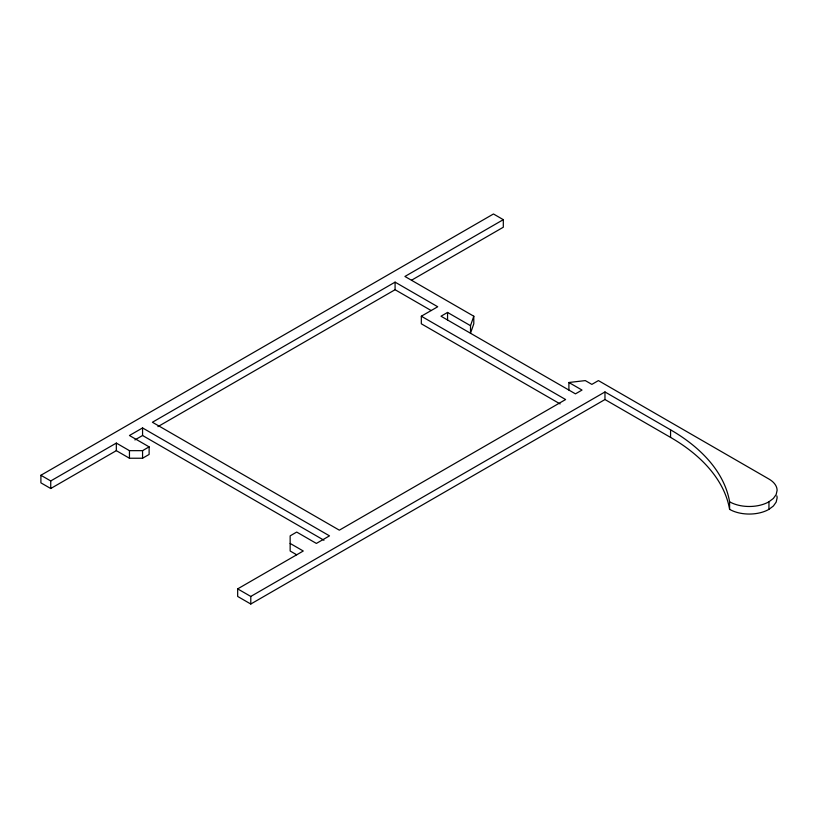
<?xml version="1.0" encoding="UTF-8"?>
<svg xmlns="http://www.w3.org/2000/svg" width="818" height="818" viewBox="0 0 818 818"><rect width="100%" height="100%" fill="white"/><g stroke="black" fill="none" stroke-linecap="round" stroke-linejoin="round"><path stroke-width="1.23" d="M473.796 316.218L473.796 323.795L470.514 333.263L470.514 325.687L473.796 316.218L404.92 276.464L503.305 219.664L503.305 227.23L411.556 280.206M776.865 495.892A27.832 16.063 0 0 1 777.1 497.988L776.149 502.15L773.368 506.025L768.951 509.348A27.832 16.063 0 0 1 729.595 509.348A205.001 118.354 0 0 0 670.566 437.405L604.972 399.532L250.789 604.021L237.67 596.445L237.67 588.878L250.789 596.445L604.972 391.955L670.566 429.828A205.001 118.354 0 0 1 729.595 501.782A27.832 16.063 0 0 0 768.951 501.782L773.368 498.448L776.149 494.573L777.1 490.411A27.832 16.063 0 0 0 768.951 479.051L598.418 380.595L591.854 384.388L585.299 380.595L568.899 382.497L568.899 390.063M296.699 554.788L290.145 551.005L290.145 535.862L296.699 532.068L316.382 543.428L329.501 535.862L142.567 427.937L129.448 435.503L149.121 446.863L149.121 454.44L142.567 458.233L129.448 458.233L116.33 450.657L50.736 488.52L40.9 482.845L40.9 475.268L493.469 213.979L503.305 219.664M40.9 475.268L50.736 480.953L116.33 443.08L129.448 450.657L142.567 450.657L149.121 446.863M421.321 316.218L437.722 306.76L395.084 282.138L152.404 422.252L339.337 530.176L565.616 399.532L421.321 316.218L421.321 323.795L560.115 403.928M134.909 439.931L142.567 435.503L323.969 540.238M157.915 426.638L395.084 289.715L431.158 310.543M470.514 325.687L447.558 312.435L441.004 316.218L575.463 393.857L582.017 390.063L568.899 382.497M237.67 588.878L303.263 551.005L290.145 543.428M768.951 501.782L768.951 509.348M729.595 501.782L729.595 509.348M670.566 429.828L670.566 437.405M604.972 391.955L604.972 399.532M447.558 312.435L447.558 320.012M395.084 282.138L395.084 289.715M250.789 596.445L250.789 604.021M142.567 427.937L142.567 435.503M142.567 450.657L142.567 458.233M129.448 450.657L129.448 458.233M116.33 443.08L116.33 450.657M50.736 480.953L50.736 488.52"/></g></svg>
